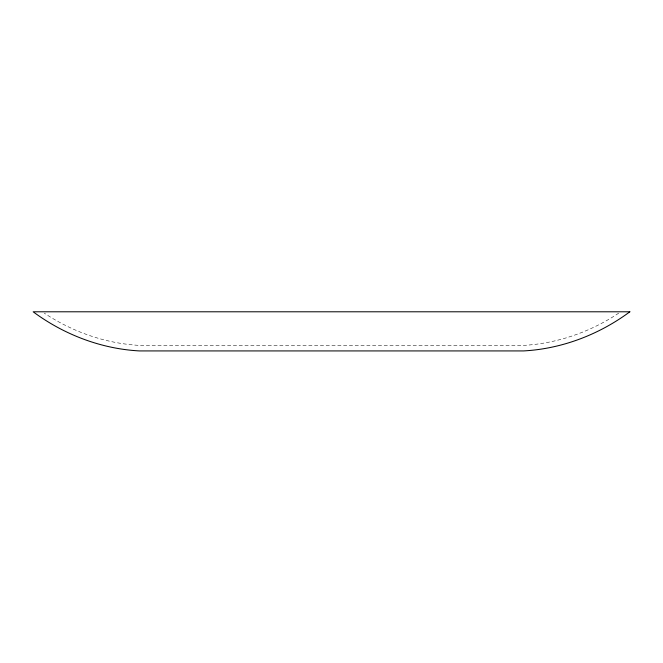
<?xml version="1.0" encoding="UTF-8"?>
<svg xmlns="http://www.w3.org/2000/svg" width="663" height="663" viewBox="0 0 663 663"><rect width="100%" height="100%" fill="white"/><g stroke="black" fill="none" stroke-linecap="round" stroke-linejoin="round"><path stroke-width="0.5" stroke-dasharray="3.31 2.49" d="M618.72 313.151C590.443 331.939 557.293 343.55 523.322 345.406L139.678 345.406C105.707 343.55 72.557 331.939 44.28 313.151"/><path stroke-width="0.99" d="M629.85 311.792C599.087 334.566 561.868 348.854 523.546 350.926L139.454 350.926C101.132 348.854 63.913 334.566 33.15 311.792L629.85 311.792"/></g></svg>
